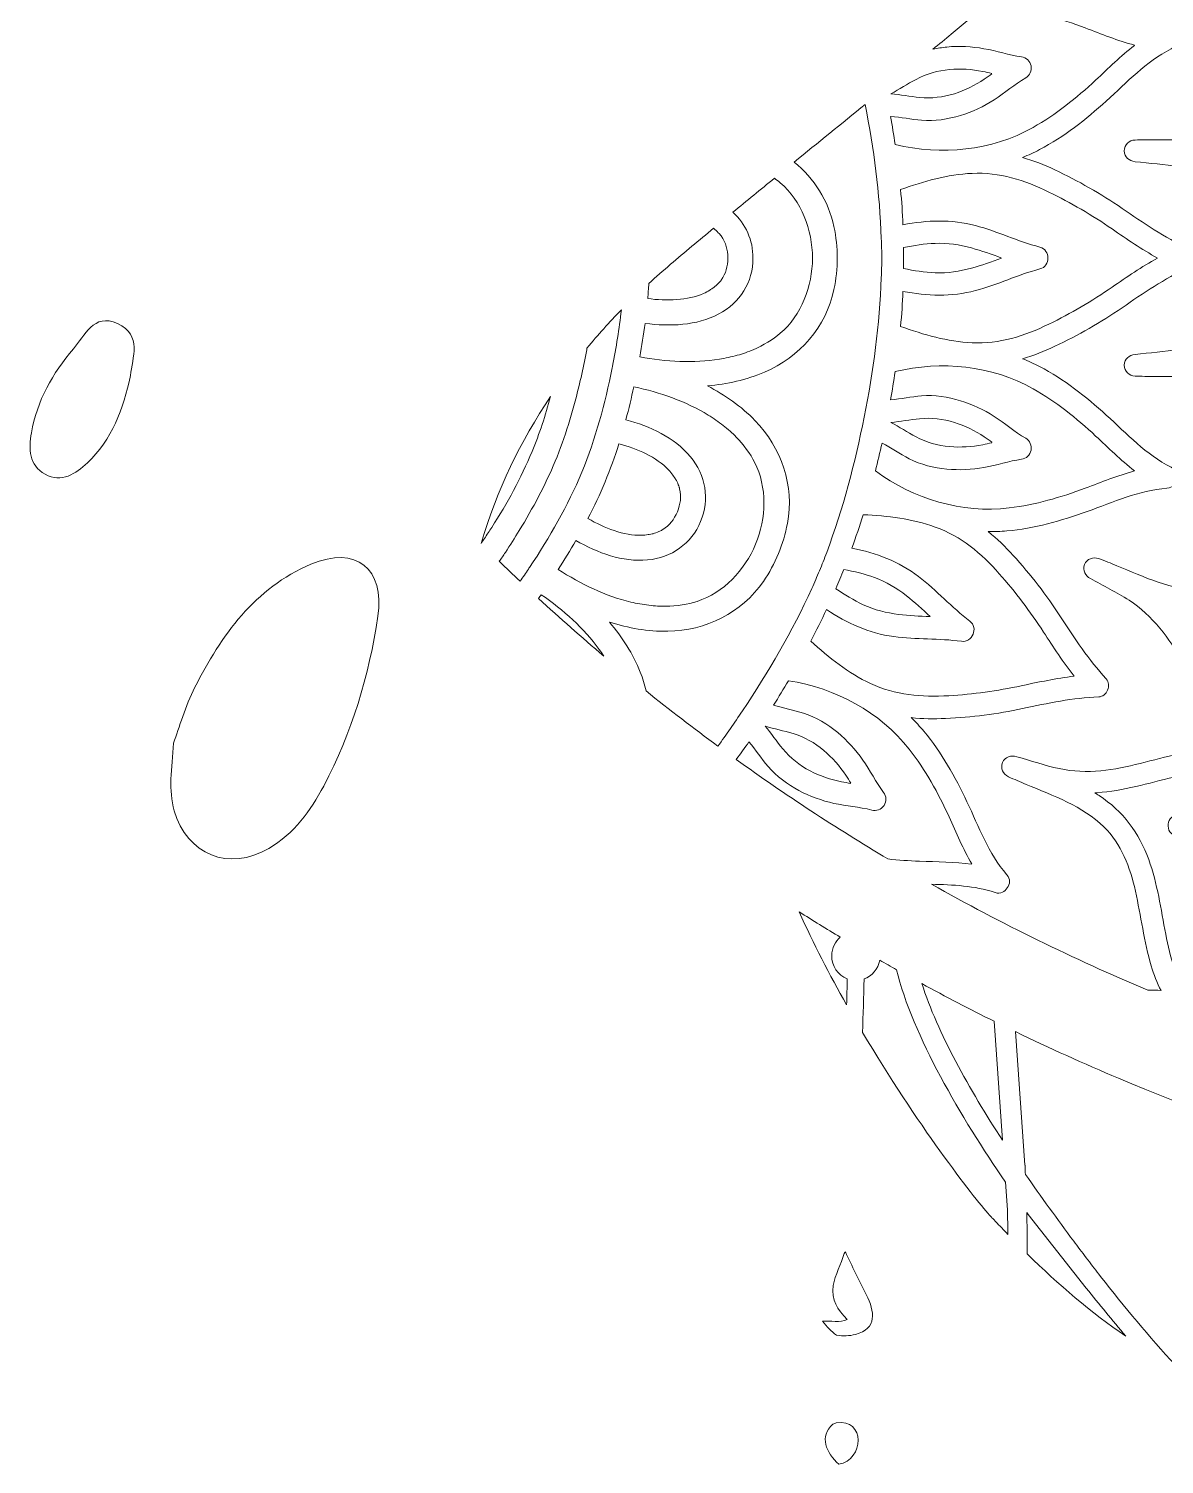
# Model space of a CAD drawing. Extents: x 80 to 917, y -989 to -11.
# Drawn here: x 208.5 to 405.9, y -814 to -564.4 of the extents above; entities that cross this region are included whole.
import ezdxf

# ---------------------------------------------------------------- set-up
doc = ezdxf.new("R2010")
doc.units = 0
doc.header["$MEASUREMENT"] = 0
doc.layers.add('Layer 1', color=7, linetype='Continuous', lineweight=0)

# ---------------------------------------------------------------- blocks, each defined once
blk = doc.blocks.new('Block_0')
at = {"layer": 'Layer 1'}
for points, knots in [([(359.07, -584.55), (358.84, -582.92), (358.58, -581.29), (358.3, -579.66), (360.1, -579.8), (361.89, -580.17), (363.68, -580.35), (365.95, -580.55), (368.26, -580.15), (370.44, -579.51), (372.5, -578.89), (374.47, -577.93), (376.3, -576.77), (378.19, -575.58), (379.84, -574.09), (381.78, -572.97), (382.51, -572.55), (382.87, -571.69), (382.72, -570.88), (382.56, -570.07), (381.88, -569.43), (381.06, -569.31), (378.84, -569.02), (376.73, -568.27), (374.53, -567.9), (372.41, -567.53), (370.21, -567.39), (368.06, -567.61), (367.26, -567.7), (366.45, -567.81), (365.66, -567.98), (366.72, -567.12), (367.78, -566.24), (368.84, -565.37), (370.7, -563.83), (372.54, -562.26), (374.37, -560.68), (375.89, -560.62), (377.41, -560.68), (378.93, -560.87), (383.48, -561.41), (387.86, -562.69), (392.13, -564.29), (394.98, -565.36), (397.78, -566.5), (400.69, -567.28), (400.69, -567.28), (400.65, -567.32), (400.65, -567.32), (400.66, -567.32), (400.68, -567.32), (400.7, -567.33), (398.31, -569.16), (396.16, -571.29), (393.94, -573.37), (390.6, -576.48), (387.04, -579.34), (383.06, -581.58), (375.79, -585.67), (367.16, -586.48), (359.07, -584.55)], [0, 0, 0, 0, 1, 1, 1, 2, 2, 2, 3, 3, 3, 4, 4, 4, 5, 5, 5, 6, 6, 6, 7, 7, 7, 8, 8, 8, 9, 9, 9, 10, 10, 10, 11, 11, 11, 12, 12, 12, 13, 13, 13, 14, 14, 14, 15, 15, 15, 16, 16, 16, 17, 17, 17, 18, 18, 18, 19, 19, 19, 20, 20, 20, 20]), ([(365.41, -713.13), (369.14, -713.24), (372.82, -713.37), (376.45, -714.57), (377.42, -714.89), (378.18, -714.44), (378.56, -713.74), (379.06, -713.12), (379.18, -712.26), (378.51, -711.48), (375.27, -707.73), (373.66, -703.2), (371.57, -698.79), (369.52, -694.48), (367.16, -690.22), (364.08, -686.55), (363.38, -685.72), (362.64, -684.92), (361.87, -684.17), (363.83, -684.38), (365.83, -684.41), (367.86, -684.31), (372.37, -684.1), (376.83, -683.55), (381.24, -682.6), (385.62, -681.66), (389.98, -680.74), (394.47, -680.57), (395.18, -680.55), (395.75, -680.03), (396.01, -679.37), (396.29, -678.73), (396.26, -677.95), (395.78, -677.43), (392.72, -674.14), (390.28, -670.41), (387.85, -666.65), (385.39, -662.86), (382.64, -659.31), (379.6, -655.97), (378.24, -654.46), (376.8, -653.08), (375.26, -651.84), (376.34, -651.85), (377.42, -651.81), (378.51, -651.71), (383.28, -651.3), (387.96, -649.95), (392.46, -648.36), (397.05, -646.72), (401.4, -644.66), (406.34, -644.3), (407.36, -644.22), (407.89, -643.52), (407.97, -642.72), (408.2, -641.96), (407.98, -641.11), (407.07, -640.65), (402.64, -638.42), (399.42, -634.85), (395.79, -631.58), (392.25, -628.39), (388.44, -625.36), (384.19, -623.15), (383.23, -622.64), (382.24, -622.2), (381.24, -621.79), (383.13, -621.23), (385, -620.5), (386.83, -619.63), (390.91, -617.7), (394.82, -615.49), (398.53, -612.93), (402.22, -610.38), (405.9, -607.87), (409.99, -605.99), (410.63, -605.7), (410.95, -604.99), (410.95, -604.29), (410.95, -603.59), (410.63, -602.88), (409.99, -602.59), (405.9, -600.72), (402.22, -598.2), (398.53, -595.66), (394.82, -593.1), (390.91, -590.87), (386.83, -588.95), (385, -588.09), (383.13, -587.35), (381.24, -586.8), (382.24, -586.39), (383.23, -585.94), (384.19, -585.44), (388.44, -583.23), (392.25, -580.2), (395.79, -577), (399.42, -573.73), (402.64, -570.16), (407.07, -567.94), (407.2, -567.86), (407.31, -567.79), (407.42, -567.7), (410.42, -571.02), (413.48, -574.29), (416.62, -577.47), (417.06, -579.14), (417.52, -580.85), (418.03, -582.57), (413.58, -583.93), (408.74, -583.71), (404.15, -583.72), (403.03, -583.72), (401.91, -583.74), (400.79, -583.77), (399.76, -583.81), (398.91, -584.61), (398.91, -585.66), (398.91, -586.78), (399.77, -587.41), (400.79, -587.54), (403.33, -587.86), (405.9, -587.98), (408.42, -588.45), (410.82, -588.89), (413.09, -589.74), (415.24, -590.89), (417.84, -592.29), (420.23, -594.03), (422.6, -595.81), (424.34, -600.16), (426.36, -604.43), (428.67, -608.45), (427.99, -608.87), (427.32, -609.31), (426.65, -609.78), (422.88, -612.44), (419.33, -615.51), (415.24, -617.7), (413.09, -618.84), (410.82, -619.69), (408.42, -620.14), (405.9, -620.6), (403.33, -620.72), (400.79, -621.05), (399.77, -621.17), (398.91, -621.8), (398.91, -622.92), (398.91, -623.98), (399.76, -624.77), (400.79, -624.81), (401.91, -624.85), (403.03, -624.86), (404.15, -624.86), (409.24, -624.87), (414.64, -624.6), (419.47, -626.51), (423.4, -628.07), (426.4, -631.33), (428.79, -634.72), (431.34, -638.35), (433.52, -642.24), (436.32, -645.69), (437.28, -646.87), (438.33, -648.06), (439.53, -649.01), (438.05, -649.42), (436.63, -650.11), (435.3, -650.83), (431.38, -652.95), (427.88, -655.72), (424.13, -658.09), (420.63, -660.31), (416.63, -662.17), (412.39, -662.1), (407.19, -662.02), (402.31, -659.7), (397.6, -657.76), (396.57, -657.33), (395.53, -656.92), (394.48, -656.53), (393.52, -656.17), (392.42, -656.58), (392.02, -657.55), (391.6, -658.59), (392.15, -659.5), (393.04, -660.01), (395.26, -661.28), (397.59, -662.37), (399.74, -663.77), (401.8, -665.1), (403.56, -666.75), (405.11, -668.63), (408.05, -672.22), (410.15, -676.41), (412.62, -680.31), (414.92, -683.95), (417.7, -687.06), (421.03, -689.73), (421.03, -689.73), (421, -689.73), (421, -689.73), (421.01, -689.73), (421.02, -689.73), (421.02, -689.73), (416.78, -689.27), (412.62, -689.51), (408.42, -690.45), (403.92, -691.46), (399.47, -692.94), (394.84, -693.4), (392.42, -693.64), (390, -693.56), (387.61, -693.04), (385.11, -692.51), (382.69, -691.64), (380.22, -690.96), (379.23, -690.69), (378.19, -690.95), (377.76, -691.98), (377.35, -692.96), (377.85, -694.01), (378.77, -694.44), (379.8, -694.9), (380.82, -695.35), (381.85, -695.77), (386.56, -697.73), (391.65, -699.55), (395.38, -703.17), (398.42, -706.11), (399.93, -710.26), (400.85, -714.31), (401.82, -718.64), (402.34, -723.07), (403.61, -727.33), (404.05, -728.79), (404.56, -730.28), (405.32, -731.62), (404.55, -731.53), (403.77, -731.51), (403, -731.53), (390.08, -726.1), (377.53, -719.95), (365.41, -713.13)], [0, 0, 0, 0, 1, 1, 1, 2, 2, 2, 3, 3, 3, 4, 4, 4, 5, 5, 5, 6, 6, 6, 7, 7, 7, 8, 8, 8, 9, 9, 9, 10, 10, 10, 11, 11, 11, 12, 12, 12, 13, 13, 13, 14, 14, 14, 15, 15, 15, 16, 16, 16, 17, 17, 17, 18, 18, 18, 19, 19, 19, 20, 20, 20, 21, 21, 21, 22, 22, 22, 23, 23, 23, 24, 24, 24, 25, 25, 25, 26, 26, 26, 27, 27, 27, 28, 28, 28, 29, 29, 29, 30, 30, 30, 31, 31, 31, 32, 32, 32, 33, 33, 33, 34, 34, 34, 35, 35, 35, 36, 36, 36, 37, 37, 37, 38, 38, 38, 39, 39, 39, 40, 40, 40, 41, 41, 41, 42, 42, 42, 43, 43, 43, 44, 44, 44, 45, 45, 45, 46, 46, 46, 47, 47, 47, 48, 48, 48, 49, 49, 49, 50, 50, 50, 51, 51, 51, 52, 52, 52, 53, 53, 53, 54, 54, 54, 55, 55, 55, 56, 56, 56, 57, 57, 57, 58, 58, 58, 59, 59, 59, 60, 60, 60, 61, 61, 61, 62, 62, 62, 63, 63, 63, 64, 64, 64, 65, 65, 65, 66, 66, 66, 67, 67, 67, 68, 68, 68, 69, 69, 69, 70, 70, 70, 71, 71, 71, 72, 72, 72, 73, 73, 73, 74, 74, 74, 75, 75, 75, 76, 76, 76, 77, 77, 77, 78, 78, 78, 79, 79, 79, 80, 80, 80, 81, 81, 81, 81]), ([(375.91, -572.27), (375.47, -572.59), (375.03, -572.9), (374.57, -573.2), (372.96, -574.27), (371.23, -575.13), (369.38, -575.72), (367.39, -576.34), (365.41, -576.57), (363.34, -576.38), (361.66, -576.21), (360.01, -575.88), (358.34, -575.73), (359.83, -574.96), (361.21, -574.01), (362.71, -573.23), (364.55, -572.25), (366.47, -571.7), (368.56, -571.52), (370.48, -571.35), (372.41, -571.48), (374.31, -571.85), (374.84, -571.96), (375.37, -572.08), (375.89, -572.21), (375.87, -572.22), (375.85, -572.24), (375.83, -572.25), (375.85, -572.26), (375.88, -572.26), (375.91, -572.27)], [0, 0, 0, 0, 1, 1, 1, 2, 2, 2, 3, 3, 3, 4, 4, 4, 5, 5, 5, 6, 6, 6, 7, 7, 7, 8, 8, 8, 9, 9, 9, 10, 10, 10, 10]), ([(315.78, -679.53), (315.53, -678.44), (315.21, -677.35), (314.78, -676.29), (313.5, -673.08), (311.65, -670.18), (309.44, -667.58), (309.46, -667.58), (309.47, -667.59), (309.48, -667.59), (309.48, -667.58), (309.46, -667.57), (309.46, -667.56), (312.71, -668.6), (316.09, -669.21), (319.55, -669.16), (326.15, -669.06), (332.42, -665.99), (336.18, -660.49), (337.22, -658.98), (338.1, -657.35), (338.8, -655.67), (339.49, -653.99), (340.02, -652.22), (340.36, -650.41), (341.59, -643.87), (339.31, -637.27), (334.72, -632.53), (332.31, -630.05), (329.49, -628.08), (326.46, -626.52), (326.46, -626.52), (326.49, -626.52), (326.49, -626.52), (326.48, -626.51), (326.47, -626.5), (326.46, -626.5), (329.87, -626.22), (333.21, -625.48), (336.39, -624.11), (342.45, -621.5), (347.08, -616.27), (348.45, -609.75), (348.83, -607.94), (349.02, -606.11), (349.01, -604.29), (349.02, -602.47), (348.83, -600.64), (348.45, -598.83), (347.5, -594.33), (345, -590.44), (341.54, -587.6), (345.65, -584.26), (349.77, -580.92), (353.88, -577.58), (355.38, -585.27), (356.4, -593.07), (356.68, -600.9), (356.73, -602.04), (356.75, -603.16), (356.75, -604.29), (356.75, -605.42), (356.73, -606.55), (356.68, -607.68), (356.4, -615.83), (355.3, -623.93), (353.7, -631.93), (352.12, -639.93), (350.03, -647.83), (347.18, -655.48), (346.78, -656.54), (346.37, -657.59), (345.94, -658.63), (345.5, -659.67), (345.05, -660.71), (344.58, -661.74), (341.2, -669.16), (337.09, -676.23), (332.54, -682.99), (331.17, -685.07), (329.74, -687.12), (328.27, -689.14), (324.04, -686.02), (319.87, -682.82), (315.78, -679.53)], [0, 0, 0, 0, 1, 1, 1, 2, 2, 2, 3, 3, 3, 4, 4, 4, 5, 5, 5, 6, 6, 6, 7, 7, 7, 8, 8, 8, 9, 9, 9, 10, 10, 10, 11, 11, 11, 12, 12, 12, 13, 13, 13, 14, 14, 14, 15, 15, 15, 16, 16, 16, 17, 17, 17, 18, 18, 18, 19, 19, 19, 20, 20, 20, 21, 21, 21, 22, 22, 22, 23, 23, 23, 24, 24, 24, 25, 25, 25, 26, 26, 26, 27, 27, 27, 28, 28, 28, 28]), ([(315.6, -615.65), (319.93, -616.19), (324.52, -616.06), (328.43, -614.01), (332.07, -612.09), (334.41, -608.45), (334.36, -604.29), (334.4, -601.17), (333.09, -598.35), (330.89, -596.32), (333.29, -594.34), (335.69, -592.37), (338.1, -590.42), (338.46, -590.67), (338.8, -590.94), (339.11, -591.2), (342.81, -594.38), (344.69, -599.36), (344.72, -604.29), (344.69, -609.22), (342.81, -614.21), (339.11, -617.37), (337.89, -618.43), (336.15, -619.49), (334.41, -620.24), (334.28, -620.3), (333.48, -620.6), (333.09, -620.74), (332.61, -620.9), (332.12, -621.06), (331.63, -621.19), (330.61, -621.47), (329.57, -621.7), (328.52, -621.88), (324.06, -622.6), (319.24, -622.3), (314.69, -621.47), (315.04, -619.55), (315.34, -617.6), (315.6, -615.65)], [0, 0, 0, 0, 1, 1, 1, 2, 2, 2, 3, 3, 3, 4, 4, 4, 5, 5, 5, 6, 6, 6, 7, 7, 7, 8, 8, 8, 9, 9, 9, 10, 10, 10, 11, 11, 11, 12, 12, 12, 13, 13, 13, 13]), ([(372.45, -619.02), (368.17, -618.82), (364.04, -617.62), (360.03, -616.17), (360.22, -614.14), (360.36, -612.11), (360.44, -610.08), (364.67, -610.87), (368.84, -611.07), (373.06, -609.94), (376.87, -608.92), (380.43, -607.2), (384.23, -606.19), (385.17, -605.94), (385.64, -605.12), (385.64, -604.29), (385.64, -603.47), (385.17, -602.64), (384.23, -602.39), (380.43, -601.38), (376.87, -599.67), (373.06, -598.65), (368.84, -597.52), (364.67, -597.71), (360.44, -598.5), (360.36, -596.47), (360.22, -594.45), (360.03, -592.4), (364.04, -590.96), (368.17, -589.77), (372.45, -589.57), (377.21, -589.34), (381.57, -590.76), (385.81, -592.82), (389.65, -594.68), (393.3, -596.82), (396.8, -599.23), (399.38, -601.01), (401.95, -602.76), (404.68, -604.29), (404.68, -604.29), (404.68, -604.29), (404.68, -604.3), (401.96, -605.82), (399.38, -607.57), (396.8, -609.35), (393.3, -611.77), (389.65, -613.91), (385.81, -615.77), (381.57, -617.83), (377.21, -619.24), (372.45, -619.02)], [0, 0, 0, 0, 1, 1, 1, 2, 2, 2, 3, 3, 3, 4, 4, 4, 5, 5, 5, 6, 6, 6, 7, 7, 7, 8, 8, 8, 9, 9, 9, 10, 10, 10, 11, 11, 11, 12, 12, 12, 13, 13, 13, 14, 14, 14, 15, 15, 15, 16, 16, 16, 17, 17, 17, 17]), ([(316.26, -608.71), (317.49, -607.58), (318.75, -606.47), (320.04, -605.38), (322.51, -603.29), (325, -601.2), (327.5, -599.12), (327.53, -599.14), (327.55, -599.16), (327.55, -599.16), (327.83, -599.37), (328.09, -599.62), (328.34, -599.88), (328.45, -599.99), (328.54, -600.09), (328.64, -600.2), (328.68, -600.25), (328.7, -600.28), (328.73, -600.31), (328.75, -600.34), (328.78, -600.38), (328.83, -600.45), (329.7, -601.67), (329.97, -602.8), (329.99, -604.29), (329.97, -605.78), (329.7, -606.91), (328.83, -608.14), (328.78, -608.2), (328.75, -608.25), (328.73, -608.28), (328.7, -608.31), (328.68, -608.33), (328.64, -608.38), (328.54, -608.49), (328.45, -608.59), (328.34, -608.7), (328.09, -608.96), (327.83, -609.2), (327.55, -609.43), (327.53, -609.43), (326.97, -609.81), (326.84, -609.89), (326.5, -610.09), (326.15, -610.28), (325.79, -610.44), (323, -611.69), (319.36, -611.76), (316.07, -611.33), (316.15, -610.46), (316.21, -609.59), (316.26, -608.71)], [0, 0, 0, 0, 1, 1, 1, 2, 2, 2, 3, 3, 3, 4, 4, 4, 5, 5, 5, 6, 6, 6, 7, 7, 7, 8, 8, 8, 9, 9, 9, 10, 10, 10, 11, 11, 11, 12, 12, 12, 13, 13, 13, 14, 14, 14, 15, 15, 15, 16, 16, 16, 17, 17, 17, 17]), ([(360.55, -602.48), (362.38, -602.1), (364.19, -601.81), (366.05, -601.74), (368.22, -601.64), (370.27, -601.97), (372.36, -602.53), (374.13, -603.01), (375.85, -603.64), (377.56, -604.29), (377.57, -604.3), (377.57, -604.3), (377.57, -604.3), (375.85, -604.94), (374.13, -605.57), (372.36, -606.05), (370.27, -606.6), (368.22, -606.94), (366.05, -606.85), (364.19, -606.77), (362.38, -606.48), (360.55, -606.1), (360.56, -605.5), (360.57, -604.9), (360.56, -604.29), (360.57, -603.69), (360.56, -603.08), (360.55, -602.48)], [0, 0, 0, 0, 1, 1, 1, 2, 2, 2, 3, 3, 3, 4, 4, 4, 5, 5, 5, 6, 6, 6, 7, 7, 7, 8, 8, 8, 9, 9, 9, 9]), ([(226.14, -624.72), (224.9, -630.58), (222.92, -635.84), (218.66, -639.9), (216.67, -641.8), (214.13, -643.41), (211.3, -641.86), (208.49, -640.34), (208.46, -637.43), (208.93, -634.69), (209.89, -629.12), (212.61, -624.29), (216.25, -620.07), (218.18, -617.84), (219.73, -613.76), (223.91, -615.68), (228.25, -617.67), (226.46, -621.61), (226.14, -624.72)], [0, 0, 0, 0, 1, 1, 1, 2, 2, 2, 3, 3, 3, 4, 4, 4, 5, 5, 5, 6, 6, 6, 6]), ([(295.43, -658.2), (295.41, -658.25), (295.38, -658.29), (295.35, -658.34), (294.87, -659.05), (294.38, -659.77), (293.88, -660.47), (292.67, -659.32), (291.46, -658.17), (290.26, -657), (290.62, -656.49), (290.98, -655.98), (291.33, -655.46), (292.16, -654.2), (292.97, -652.92), (293.75, -651.63), (296.12, -647.75), (298.24, -643.77), (299.99, -639.6), (301.7, -635.42), (303.02, -631.09), (304.09, -626.68), (304.44, -625.21), (304.78, -623.74), (305.08, -622.26), (305.23, -621.48), (305.37, -620.71), (305.51, -619.93), (307.4, -617.65), (309.39, -615.45), (311.49, -613.31), (311.12, -616.58), (310.6, -619.84), (309.95, -623.07), (309.94, -623.12), (309.93, -623.17), (309.92, -623.22), (309.91, -623.27), (309.9, -623.32), (309.89, -623.37), (308.67, -629.56), (307.02, -635.68), (304.61, -641.52), (302.18, -647.33), (299.02, -652.83), (295.53, -658.07), (295.49, -658.12), (295.46, -658.16), (295.43, -658.2)], [0, 0, 0, 0, 1, 1, 1, 2, 2, 2, 3, 3, 3, 4, 4, 4, 5, 5, 5, 6, 6, 6, 7, 7, 7, 8, 8, 8, 9, 9, 9, 10, 10, 10, 11, 11, 11, 12, 12, 12, 13, 13, 13, 14, 14, 14, 15, 15, 15, 16, 16, 16, 16]), ([(400.69, -641.3), (397.78, -642.08), (394.98, -643.22), (392.13, -644.29), (387.86, -645.89), (383.48, -647.17), (378.93, -647.72), (370.66, -648.72), (362.36, -646.16), (355.64, -641.29), (356.04, -639.69), (356.44, -638.08), (356.8, -636.46), (358.41, -637.29), (359.91, -638.31), (361.51, -639.16), (363.52, -640.22), (365.82, -640.74), (368.06, -640.97), (370.21, -641.19), (372.41, -641.05), (374.53, -640.69), (376.73, -640.31), (378.84, -639.56), (381.06, -639.27), (381.88, -639.16), (382.56, -638.51), (382.72, -637.7), (382.87, -636.89), (382.51, -636.03), (381.78, -635.62), (379.84, -634.5), (378.19, -633), (376.3, -631.81), (374.47, -630.66), (372.5, -629.69), (370.44, -629.08), (368.26, -628.43), (365.95, -628.03), (363.68, -628.24), (361.89, -628.41), (360.1, -628.77), (358.3, -628.93), (358.58, -627.29), (358.84, -625.66), (359.07, -624.03), (367.16, -622.1), (375.79, -622.91), (383.06, -627.01), (387.04, -629.25), (390.6, -632.11), (393.94, -635.22), (396.16, -637.29), (398.31, -639.42), (400.7, -641.26), (400.68, -641.26), (400.66, -641.26), (400.65, -641.27), (400.66, -641.28), (400.68, -641.29), (400.69, -641.3)], [0, 0, 0, 0, 1, 1, 1, 2, 2, 2, 3, 3, 3, 4, 4, 4, 5, 5, 5, 6, 6, 6, 7, 7, 7, 8, 8, 8, 9, 9, 9, 10, 10, 10, 11, 11, 11, 12, 12, 12, 13, 13, 13, 14, 14, 14, 15, 15, 15, 16, 16, 16, 17, 17, 17, 18, 18, 18, 19, 19, 19, 20, 20, 20, 20]), ([(287.69, -653.03), (287.49, -653.32), (287.29, -653.61), (287.09, -653.9), (287.09, -653.9), (287.09, -653.9), (287.09, -653.9), (289.87, -644.58), (293.96, -636.1), (299.18, -628.35), (298.31, -631.61), (297.25, -634.81), (295.96, -637.93), (294.04, -642.52), (291.66, -646.91), (288.96, -651.1), (288.54, -651.75), (288.12, -652.39), (287.69, -653.03)], [0, 0, 0, 0, 1, 1, 1, 2, 2, 2, 3, 3, 3, 4, 4, 4, 5, 5, 5, 6, 6, 6, 6]), ([(313.66, -626.66), (318.17, -627.64), (322.75, -629.21), (326.59, -631.59), (327.5, -632.14), (328.37, -632.76), (329.2, -633.41), (329.6, -633.71), (329.99, -634.05), (330.38, -634.39), (330.69, -634.65), (331.3, -635.24), (331.41, -635.35), (332.73, -636.71), (333.93, -638.36), (334.66, -639.79), (336.86, -644.14), (336.69, -649.46), (334.83, -654.04), (332.91, -658.57), (329.27, -662.45), (324.64, -663.97), (323.12, -664.47), (321.1, -664.79), (319.2, -664.82), (319.05, -664.82), (318.19, -664.8), (317.79, -664.77), (317.28, -664.74), (316.77, -664.69), (316.26, -664.63), (315.21, -664.5), (314.17, -664.32), (313.13, -664.08), (308.73, -663.03), (304.39, -660.92), (300.5, -658.42), (301.57, -656.76), (302.6, -655.08), (303.58, -653.38), (307.37, -655.54), (311.67, -657.17), (316.06, -656.77), (320.15, -656.39), (323.71, -653.92), (325.26, -650.07), (326.89, -646.24), (326.13, -641.99), (323.49, -638.82), (320.67, -635.43), (316.48, -633.55), (312.27, -632.39), (312.78, -630.49), (313.24, -628.57), (313.66, -626.66)], [0, 0, 0, 0, 1, 1, 1, 2, 2, 2, 3, 3, 3, 4, 4, 4, 5, 5, 5, 6, 6, 6, 7, 7, 7, 8, 8, 8, 9, 9, 9, 10, 10, 10, 11, 11, 11, 12, 12, 12, 13, 13, 13, 14, 14, 14, 15, 15, 15, 16, 16, 16, 17, 17, 17, 18, 18, 18, 18]), ([(375.89, -636.38), (375.37, -636.51), (374.84, -636.63), (374.31, -636.73), (372.41, -637.1), (370.48, -637.23), (368.56, -637.07), (366.47, -636.88), (364.55, -636.33), (362.71, -635.36), (361.21, -634.57), (359.83, -633.63), (358.34, -632.85), (360.01, -632.71), (361.66, -632.37), (363.34, -632.21), (365.41, -632.01), (367.39, -632.24), (369.38, -632.87), (371.23, -633.46), (372.96, -634.3), (374.57, -635.38), (375.03, -635.68), (375.47, -636), (375.91, -636.31), (375.88, -636.32), (375.85, -636.33), (375.83, -636.33), (375.85, -636.35), (375.87, -636.36), (375.89, -636.38)], [0, 0, 0, 0, 1, 1, 1, 2, 2, 2, 3, 3, 3, 4, 4, 4, 5, 5, 5, 6, 6, 6, 7, 7, 7, 8, 8, 8, 9, 9, 9, 10, 10, 10, 10]), ([(305.67, -649.57), (306.76, -647.48), (307.76, -645.36), (308.65, -643.18), (309.55, -641.02), (310.35, -638.8), (311.06, -636.56), (314.25, -637.43), (317.6, -638.88), (319.69, -641.1), (319.96, -641.39), (320.21, -641.7), (320.45, -642.01), (320.55, -642.14), (320.92, -642.71), (320.92, -642.71), (321.11, -643.02), (321.25, -643.36), (321.38, -643.69), (321.44, -643.82), (321.49, -643.96), (321.53, -644.1), (321.55, -644.15), (321.57, -644.2), (321.58, -644.22), (321.58, -644.27), (321.6, -644.32), (321.62, -644.39), (321.95, -645.86), (321.77, -647), (321.22, -648.39), (320.63, -649.76), (319.95, -650.71), (318.67, -651.5), (318.6, -651.54), (318.56, -651.57), (318.53, -651.59), (318.5, -651.6), (318.46, -651.63), (318.4, -651.65), (318.27, -651.71), (318.14, -651.78), (318.01, -651.83), (317.68, -651.98), (317.34, -652.11), (316.99, -652.21), (316.94, -652.21), (316.32, -652.33), (316.16, -652.36), (315.77, -652.41), (315.37, -652.46), (314.98, -652.47), (311.93, -652.55), (308.54, -651.22), (305.67, -649.57)], [0, 0, 0, 0, 1, 1, 1, 2, 2, 2, 3, 3, 3, 4, 4, 4, 5, 5, 5, 6, 6, 6, 7, 7, 7, 8, 8, 8, 9, 9, 9, 10, 10, 10, 11, 11, 11, 12, 12, 12, 13, 13, 13, 14, 14, 14, 15, 15, 15, 16, 16, 16, 17, 17, 17, 18, 18, 18, 18]), ([(358.85, -670.09), (362.76, -670.61), (366.7, -670.38), (370.6, -670.9), (371.57, -671.03), (372.31, -670.45), (372.63, -669.69), (372.95, -668.93), (372.83, -667.99), (372.06, -667.39), (368.93, -665.01), (366.3, -662.06), (363.17, -659.65), (359.7, -657), (355.77, -655.59), (351.57, -654.7), (352.27, -652.79), (352.91, -650.86), (353.52, -648.91), (357.77, -649.11), (362.05, -649.59), (366.07, -651.04), (370.57, -652.65), (374.06, -655.63), (377.19, -659.15), (380.02, -662.34), (382.57, -665.71), (384.88, -669.29), (386.58, -671.92), (388.29, -674.53), (390.22, -676.97), (390.22, -676.98), (390.22, -676.98), (390.22, -676.98), (387.12, -677.34), (384.07, -677.98), (381.01, -678.63), (376.84, -679.53), (372.66, -680.11), (368.4, -680.36), (363.7, -680.64), (359.12, -680.28), (354.81, -678.24), (350.93, -676.42), (347.57, -673.74), (344.42, -670.86), (345.38, -669.06), (346.29, -667.23), (347.14, -665.39), (350.74, -667.74), (354.51, -669.52), (358.85, -670.09)], [0, 0, 0, 0, 1, 1, 1, 2, 2, 2, 3, 3, 3, 4, 4, 4, 5, 5, 5, 6, 6, 6, 7, 7, 7, 8, 8, 8, 9, 9, 9, 10, 10, 10, 11, 11, 11, 12, 12, 12, 13, 13, 13, 14, 14, 14, 15, 15, 15, 16, 16, 16, 17, 17, 17, 17]), ([(269.17, -666.56), (267.62, -676.87), (264.64, -686.8), (259.75, -696.06), (257.45, -700.38), (254.58, -704.32), (250.22, -706.89), (243.32, -710.99), (235.93, -707.98), (233.76, -700.35), (232.72, -696.72), (233.32, -693.13), (233.64, -688.59), (234.65, -685.9), (235.64, -682.21), (237.35, -678.89), (241.96, -669.88), (247.74, -661.66), (257.53, -657.5), (265.32, -654.2), (270.41, -658.31), (269.17, -666.56)], [0, 0, 0, 0, 1, 1, 1, 2, 2, 2, 3, 3, 3, 4, 4, 4, 5, 5, 5, 6, 6, 6, 7, 7, 7, 7]), ([(365.18, -666.6), (363.34, -666.54), (361.51, -666.47), (359.69, -666.23), (357.55, -665.94), (355.52, -665.47), (353.55, -664.56), (351.87, -663.77), (350.3, -662.81), (348.76, -661.76), (349, -661.2), (349.23, -660.65), (349.46, -660.09), (349.7, -659.54), (349.92, -658.98), (350.14, -658.42), (351.97, -658.76), (353.77, -659.19), (355.51, -659.83), (357.55, -660.58), (359.32, -661.66), (361.04, -662.98), (362.5, -664.1), (363.84, -665.35), (365.18, -666.59), (365.17, -666.59), (365.17, -666.59), (365.16, -666.59), (365.17, -666.6), (365.17, -666.6), (365.18, -666.6)], [0, 0, 0, 0, 1, 1, 1, 2, 2, 2, 3, 3, 3, 4, 4, 4, 5, 5, 5, 6, 6, 6, 7, 7, 7, 8, 8, 8, 9, 9, 9, 10, 10, 10, 10]), ([(297.1, -663.47), (297.26, -663.24), (297.42, -663.03), (297.57, -662.81), (301.37, -665.44), (304.99, -668.64), (307.63, -672.31), (307.91, -672.68), (308.16, -673.07), (308.42, -673.46), (304.58, -670.21), (300.81, -666.87), (297.1, -663.47)], [0, 0, 0, 0, 1, 1, 1, 2, 2, 2, 3, 3, 3, 4, 4, 4, 4]), ([(331.45, -691.44), (332.19, -690.43), (332.95, -689.41), (333.67, -688.38), (334.84, -689.76), (335.84, -691.27), (337, -692.67), (338.45, -694.42), (340.37, -695.77), (342.36, -696.85), (344.26, -697.87), (346.34, -698.59), (348.44, -699.07), (350.62, -699.56), (352.85, -699.67), (355.01, -700.25), (355.82, -700.47), (356.68, -700.12), (357.15, -699.44), (357.6, -698.75), (357.59, -697.82), (357.08, -697.16), (355.71, -695.38), (354.76, -693.36), (353.47, -691.54), (352.22, -689.78), (350.77, -688.13), (349.1, -686.76), (347.34, -685.34), (345.36, -684.08), (343.18, -683.41), (341.45, -682.88), (339.67, -682.53), (337.95, -681.99), (338.83, -680.59), (339.69, -679.17), (340.53, -677.75), (348.74, -679.07), (356.4, -683.12), (361.55, -689.68), (364.37, -693.28), (366.57, -697.28), (368.46, -701.44), (369.73, -704.21), (370.9, -706.99), (372.4, -709.6), (372.38, -709.6), (372.36, -709.59), (372.35, -709.59), (372.36, -709.61), (372.36, -709.62), (372.37, -709.64), (369.39, -709.25), (366.37, -709.23), (363.32, -709.13), (361.49, -709.06), (359.65, -708.94), (357.83, -708.74), (348.78, -703.35), (339.97, -697.57), (331.45, -691.44)], [0, 0, 0, 0, 1, 1, 1, 2, 2, 2, 3, 3, 3, 4, 4, 4, 5, 5, 5, 6, 6, 6, 7, 7, 7, 8, 8, 8, 9, 9, 9, 10, 10, 10, 11, 11, 11, 12, 12, 12, 13, 13, 13, 14, 14, 14, 15, 15, 15, 16, 16, 16, 17, 17, 17, 18, 18, 18, 19, 19, 19, 20, 20, 20, 20]), ([(351.35, -695.6), (350.82, -695.52), (350.28, -695.43), (349.75, -695.32), (347.85, -694.94), (346.03, -694.32), (344.3, -693.42), (342.45, -692.46), (340.89, -691.22), (339.55, -689.61), (338.48, -688.31), (337.56, -686.91), (336.47, -685.63), (338.08, -686.13), (339.73, -686.45), (341.34, -686.94), (343.33, -687.55), (345.08, -688.53), (346.68, -689.87), (348.16, -691.12), (349.44, -692.57), (350.51, -694.18), (350.82, -694.62), (351.1, -695.09), (351.38, -695.54), (351.36, -695.54), (351.33, -695.54), (351.31, -695.54), (351.32, -695.56), (351.33, -695.58), (351.35, -695.6)], [0, 0, 0, 0, 1, 1, 1, 2, 2, 2, 3, 3, 3, 4, 4, 4, 5, 5, 5, 6, 6, 6, 7, 7, 7, 8, 8, 8, 9, 9, 9, 10, 10, 10, 10]), ([(433.73, -698.28), (433.39, -699.08), (433.02, -699.87), (432.66, -700.67), (432.21, -701.67), (431.76, -702.64), (431.29, -703.63), (429.75, -702.58), (427.77, -701.9), (426.03, -701.41), (424.05, -700.84), (422.06, -700.53), (420.01, -700.45), (416, -700.28), (412.12, -700.39), (408.15, -701.05), (408.06, -701.06), (407.97, -701.09), (407.87, -701.11), (407.52, -701.21), (407.19, -701.42), (406.92, -701.75), (406.37, -702.46), (406.39, -703.65), (407.08, -704.27), (407.24, -704.44), (407.43, -704.58), (407.65, -704.68), (409.52, -706.05), (410.66, -708.01), (411.55, -710.15), (412.02, -711.28), (412.54, -712.47), (412.77, -713.68), (413, -714.85), (413.04, -716.06), (413.32, -717.23), (413.82, -719.3), (414.74, -721.3), (415.9, -723.06), (416.71, -724.3), (417.72, -725.46), (419, -726.17), (417.33, -728.89), (415.61, -731.58), (413.86, -734.25), (412.98, -733.73), (412.09, -733.22), (411.27, -732.62), (407.81, -730.12), (406.92, -725.79), (406.13, -721.81), (405.27, -717.46), (404.69, -713.02), (403.17, -708.83), (401.52, -704.26), (398.66, -700.38), (394.54, -697.73), (394.28, -697.57), (394.03, -697.4), (393.77, -697.25), (393.92, -697.24), (394.07, -697.24), (394.21, -697.22), (398.75, -696.91), (403.11, -695.56), (407.53, -694.51), (412.04, -693.43), (416.42, -692.92), (421.05, -693.53), (425.56, -694.12), (430.14, -695.4), (433.73, -698.28)], [0, 0, 0, 0, 1, 1, 1, 2, 2, 2, 3, 3, 3, 4, 4, 4, 5, 5, 5, 6, 6, 6, 7, 7, 7, 8, 8, 8, 9, 9, 9, 10, 10, 10, 11, 11, 11, 12, 12, 12, 13, 13, 13, 14, 14, 14, 15, 15, 15, 16, 16, 16, 17, 17, 17, 18, 18, 18, 19, 19, 19, 20, 20, 20, 21, 21, 21, 22, 22, 22, 23, 23, 23, 24, 24, 24, 24]), ([(342.39, -717.93), (344.76, -719.42), (347.15, -720.89), (349.55, -722.33), (348.66, -723.1), (348.08, -724.22), (348.06, -725.5), (348.02, -727.36), (349.16, -728.95), (350.77, -729.57), (350.73, -731.07), (350.69, -732.58), (350.64, -734.09), (347.7, -728.88), (344.87, -723.43), (342.39, -717.93)], [0, 0, 0, 0, 1, 1, 1, 2, 2, 2, 3, 3, 3, 4, 4, 4, 5, 5, 5, 5]), ([(376.53, -771.74), (376.51, -771.72), (376.48, -771.69), (376.46, -771.67), (376.46, -771.67), (376.29, -771.49), (376.29, -771.49), (376.25, -771.45), (376.22, -771.41), (376.17, -771.36), (376.08, -771.27), (376, -771.18), (375.91, -771.09), (375.85, -771.01), (375.78, -770.94), (375.71, -770.86), (375.64, -770.8), (375.57, -770.72), (375.5, -770.64), (372.56, -767.41), (362.81, -754.7), (353.42, -738.89), (353.51, -735.79), (353.6, -732.7), (353.68, -729.6), (355.07, -729.09), (356.13, -727.86), (356.4, -726.33), (357.37, -726.89), (358.35, -727.45), (359.33, -727.99), (362.11, -739.49), (370.6, -753.71), (378.25, -764.89), (378.25, -764.89), (378.59, -769.73), (378.59, -769.73), (378.59, -769.73), (378.59, -769.75), (378.59, -769.75), (378.64, -771.17), (378.68, -772.59), (378.7, -774), (377.98, -773.25), (377.25, -772.5), (376.53, -771.74)], [0, 0, 0, 0, 1, 1, 1, 2, 2, 2, 3, 3, 3, 4, 4, 4, 5, 5, 5, 6, 6, 6, 7, 7, 7, 8, 8, 8, 9, 9, 9, 10, 10, 10, 11, 11, 11, 12, 12, 12, 13, 13, 13, 14, 14, 14, 15, 15, 15, 15]), ([(363.72, -730.41), (367.87, -732.67), (372.06, -734.84), (376.28, -736.94), (376.28, -736.94), (377.75, -757.64), (377.75, -757.64), (372.05, -748.86), (366.47, -738.97), (363.72, -730.41)], [0, 0, 0, 0, 1, 1, 1, 2, 2, 2, 3, 3, 3, 3]), ([(407.8, -796.72), (403.23, -791.79), (398.92, -786.6), (394.79, -781.29), (394.04, -780.33), (393.3, -779.37), (392.57, -778.41), (391.83, -777.44), (391.11, -776.48), (390.38, -775.51), (390.3, -775.39), (390.22, -775.29), (390.13, -775.18), (387.27, -771.32), (384.47, -767.44), (381.73, -763.57), (381.73, -763.57), (381.73, -763.57), (381.73, -763.57), (381.73, -763.57), (381.73, -763.56), (381.73, -763.56), (381.73, -763.56), (381.71, -763.21), (381.71, -763.21), (381.71, -763.21), (381.71, -763.18), (381.71, -763.18), (381.68, -762.78), (381.68, -762.37), (381.66, -761.97), (381.66, -761.97), (381.62, -761.97), (381.62, -761.97), (381.62, -761.97), (379.99, -738.75), (379.99, -738.75), (385.9, -741.61), (391.88, -744.31), (397.91, -746.85), (422.38, -757.15), (447.63, -764.8), (473.43, -769.75), (473.41, -770.97), (473.4, -772.19), (473.39, -773.41), (473.39, -773.41), (473.39, -773.41), (473.39, -773.41), (473.39, -773.41), (473.26, -782.48), (473.26, -782.48), (473.26, -782.48), (473.27, -782.46), (473.27, -782.46), (473.21, -786.74), (473.15, -791.03), (473.08, -795.31), (472.27, -796.03), (471.74, -797.07), (471.71, -798.25), (461.77, -801.84), (451.18, -804.03), (439.47, -804.06), (427.28, -804.1), (416.98, -801.33), (407.8, -796.72)], [0, 0, 0, 0, 1, 1, 1, 2, 2, 2, 3, 3, 3, 4, 4, 4, 5, 5, 5, 6, 6, 6, 7, 7, 7, 8, 8, 8, 9, 9, 9, 10, 10, 10, 11, 11, 11, 12, 12, 12, 13, 13, 13, 14, 14, 14, 15, 15, 15, 16, 16, 16, 17, 17, 17, 18, 18, 18, 19, 19, 19, 20, 20, 20, 21, 21, 21, 22, 22, 22, 22]), ([(382.06, -777.4), (382.06, -775.53), (382.05, -773.67), (382, -771.8), (381.99, -771.26), (381.98, -770.71), (381.96, -770.18), (382.05, -770.3), (382.14, -770.42), (382.23, -770.54), (382.23, -770.54), (392.31, -783.34), (392.31, -783.34), (394.55, -786.16), (396.84, -788.94), (399.18, -791.67), (393.12, -787.6), (387.5, -782.75), (382.06, -777.4)], [0, 0, 0, 0, 1, 1, 1, 2, 2, 2, 3, 3, 3, 4, 4, 4, 5, 5, 5, 6, 6, 6, 6]), ([(354.07, -784.45), (355.55, -787.44), (355.99, -790.36), (352.18, -791.38), (351.17, -791.66), (350.02, -791.69), (348.91, -791.53), (347.95, -790.86), (347.23, -790.05), (346.47, -789.05), (347.83, -789.01), (349.55, -789.36), (350.73, -788.78), (349.1, -787.04), (347.89, -785.41), (348.32, -782.89), (348.64, -781.06), (349.7, -779.16), (350.2, -777.32), (350.28, -777.22), (350.36, -777.11), (350.43, -777.01), (351.56, -779.53), (352.84, -781.96), (354.07, -784.45)], [0, 0, 0, 0, 1, 1, 1, 2, 2, 2, 3, 3, 3, 4, 4, 4, 5, 5, 5, 6, 6, 6, 7, 7, 7, 8, 8, 8, 8]), ([(349.28, -813.95), (347.11, -811.96), (345.83, -809.12), (348.26, -807), (348.45, -806.91), (348.65, -806.83), (348.84, -806.75), (348.84, -806.75), (348.85, -806.75), (348.85, -806.75), (353.95, -805.89), (353.71, -813.22), (349.28, -813.95)], [0, 0, 0, 0, 1, 1, 1, 2, 2, 2, 3, 3, 3, 4, 4, 4, 4])]:
    blk.add_open_spline(points, degree=3, knots=knots, dxfattribs=at)

msp = doc.modelspace()

# ---------------------------------------------------------------- block references
at = {"layer": 'Layer 1'}
msp.add_blockref('Block_0', (0, 0), dxfattribs=at)

doc.saveas('drawing.dxf')
